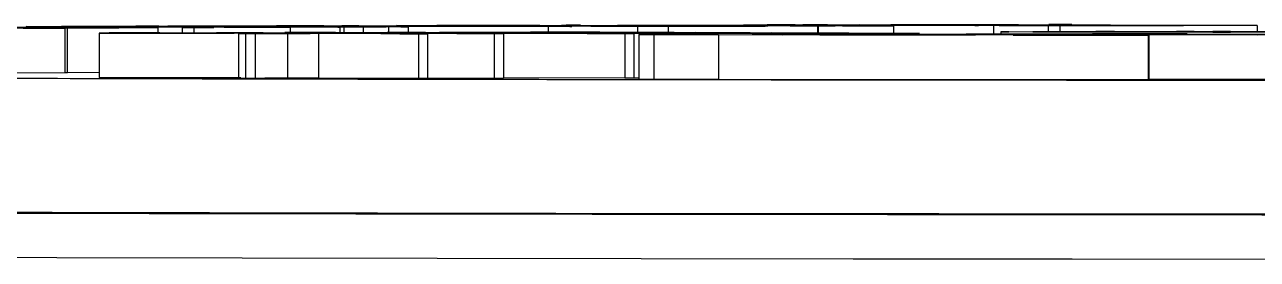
# Model space of a CAD drawing. Header units: millimetres. Extents: x 2160 to 4596, y 811 to 2534.
# Drawn here: x 3267.19 to 3294.91, y 1564.65 to 1569.94 of the extents above; entities that cross this region are included whole.
import ezdxf

# ---------------------------------------------------------------- set-up
doc = ezdxf.new("R2010")
doc.units = ezdxf.units.MM

msp = doc.modelspace()

# ---------------------------------------------------------------- linework, layer by layer
at = {"color": 7, "linetype": 'Continuous', "lineweight": 25}
for p, q in [((3285.968, 1569.935), (3290.586, 1569.941)), ((3290.264, 1569.939), (3293.912, 1569.925)), ((3290.738, 1569.94), (3290.466, 1569.94)), ((3290.466, 1569.94), (3290.466, 1569.938)), ((3290.586, 1569.941), (3290.738, 1569.94)), ((3290.738, 1569.94), (3290.738, 1569.937)), ((3268.149, 1569.863), (3262.41, 1569.88)), ((3262.578, 1569.882), (3268.315, 1569.865)), ((3271.24, 1569.879), (3264.904, 1569.888)), ((3265.338, 1569.889), (3271.673, 1569.881)), ((3268.09, 1569.863), (3266.335, 1569.853)), ((3269.288, 1569.893), (3267.217, 1569.896)), ((3267.217, 1569.896), (3267.217, 1569.887)), ((3267.647, 1569.898), (3267.653, 1569.898)), ((3267.707, 1569.863), (3267.797, 1569.863)), ((3267.797, 1569.863), (3268.09, 1569.863)), ((3268.09, 1569.863), (3268.09, 1568.863)), ((3270.185, 1569.872), (3268.149, 1569.863)), ((3268.149, 1568.863), (3268.149, 1569.863)), ((3268.315, 1569.865), (3269.097, 1569.869)), ((3268.34, 1569.897), (3269.749, 1569.895)), ((3268.379, 1569.9), (3268.379, 1569.897)), ((3269.191, 1569.872), (3268.638, 1569.875)), ((3268.638, 1569.875), (3268.864, 1569.875)), ((3268.638, 1569.875), (3268.638, 1569.867)), ((3268.864, 1569.875), (3270.185, 1569.872)), ((3268.866, 1569.746), (3268.907, 1569.749)), ((3268.866, 1569.746), (3268.866, 1568.746)), ((3269.084, 1569.754), (3269.531, 1569.758)), ((3270.23, 1569.753), (3269.084, 1569.754)), ((3269.492, 1569.891), (3269.244, 1569.891)), ((3269.244, 1569.891), (3269.4, 1569.891)), ((3269.244, 1569.891), (3269.244, 1569.884)), ((3269.288, 1569.893), (3269.288, 1569.891)), ((3271.059, 1569.895), (3269.492, 1569.891)), ((3269.492, 1569.891), (3269.492, 1569.884)), ((3269.531, 1569.758), (3272.729, 1569.746)), ((3270.185, 1569.872), (3270.185, 1569.755)), ((3271.902, 1569.748), (3270.23, 1569.753)), ((3270.409, 1569.907), (3271.399, 1569.909)), ((3270.638, 1569.906), (3270.409, 1569.907)), ((3270.621, 1569.895), (3270.81, 1569.895)), ((3270.85, 1569.907), (3270.638, 1569.906)), ((3270.729, 1569.876), (3271.352, 1569.878)), ((3270.995, 1569.875), (3270.729, 1569.876)), ((3270.729, 1569.876), (3270.729, 1569.753)), ((3270.81, 1569.895), (3271.059, 1569.895)), ((3273.159, 1569.883), (3270.995, 1569.875)), ((3270.995, 1569.875), (3270.995, 1569.752)), ((3271.059, 1569.895), (3271.059, 1569.882)), ((3271.24, 1569.879), (3271.24, 1569.878)), ((3271.399, 1569.909), (3275.838, 1569.905)), ((3275.344, 1569.904), (3271.47, 1569.907)), ((3271.501, 1569.756), (3271.925, 1569.759)), ((3272.552, 1569.755), (3271.501, 1569.756)), ((3271.501, 1569.756), (3271.501, 1569.751)), ((3271.925, 1569.759), (3274.797, 1569.749)), ((3271.999, 1569.739), (3271.999, 1568.739)), ((3273.61, 1569.742), (3272.046, 1569.747)), ((3272.369, 1569.735), (3272.156, 1569.735)), ((3272.156, 1569.735), (3272.156, 1568.735)), ((3272.157, 1569.888), (3272.263, 1569.889)), ((3274.272, 1569.886), (3272.157, 1569.888)), ((3272.271, 1569.881), (3272.893, 1569.883)), ((3272.369, 1569.735), (3272.369, 1568.736)), ((3274.442, 1569.749), (3272.552, 1569.755)), ((3272.552, 1569.755), (3272.552, 1569.747)), ((3272.729, 1569.746), (3274.442, 1569.749)), ((3272.848, 1569.912), (3274.474, 1569.916)), ((3273.077, 1569.912), (3272.848, 1569.912)), ((3272.848, 1569.912), (3272.848, 1569.908)), ((3272.893, 1569.899), (3272.893, 1569.883)), ((3272.893, 1569.883), (3273.159, 1569.883)), ((3273.035, 1569.761), (3273.479, 1569.764)), ((3274.178, 1569.76), (3273.035, 1569.761)), ((3273.035, 1569.761), (3273.035, 1569.755)), ((3273.289, 1569.912), (3273.077, 1569.912)), ((3273.077, 1569.912), (3273.077, 1569.908)), ((3273.109, 1568.739), (3273.109, 1569.739)), ((3273.159, 1569.883), (3273.159, 1569.762)), ((3274.951, 1569.747), (3273.238, 1569.745)), ((3273.238, 1569.745), (3275.2, 1569.738)), ((3273.289, 1569.912), (3273.289, 1569.907)), ((3273.479, 1569.764), (3279.839, 1569.742)), ((3276.045, 1569.733), (3273.792, 1569.741)), ((3273.792, 1569.741), (3273.792, 1568.741)), ((3276.652, 1569.907), (3273.913, 1569.913)), ((3273.913, 1569.913), (3273.913, 1569.907)), ((3276.687, 1569.752), (3274.178, 1569.76)), ((3274.178, 1569.76), (3274.178, 1569.751)), ((3274.272, 1569.886), (3274.272, 1569.762)), ((3274.368, 1569.887), (3274.368, 1569.761)), ((3274.474, 1569.916), (3274.703, 1569.916)), ((3274.478, 1569.914), (3279.918, 1569.903)), ((3274.703, 1569.916), (3274.491, 1569.915)), ((3274.491, 1569.915), (3274.491, 1569.914)), ((3274.703, 1569.916), (3274.703, 1569.913)), ((3274.797, 1569.749), (3276.687, 1569.752)), ((3274.803, 1569.888), (3274.803, 1569.76)), ((3277.748, 1569.737), (3274.951, 1569.747)), ((3274.951, 1569.747), (3274.951, 1569.739)), ((3275, 1569.902), (3275.344, 1569.904)), ((3277.196, 1569.75), (3275.305, 1569.747)), ((3275.305, 1569.747), (3276.903, 1569.742)), ((3275.341, 1569.761), (3275.66, 1569.764)), ((3276.202, 1569.76), (3275.341, 1569.761)), ((3275.341, 1569.761), (3275.341, 1569.758)), ((3275.368, 1569.889), (3275.368, 1569.761)), ((3275.546, 1569.918), (3279.476, 1569.926)), ((3276.49, 1569.914), (3275.546, 1569.918)), ((3275.546, 1569.918), (3275.546, 1569.912)), ((3275.66, 1569.764), (3276.402, 1569.763)), ((3275.818, 1569.764), (3275.818, 1569.892)), ((3275.838, 1569.905), (3276.652, 1569.907)), ((3276.25, 1569.735), (3276.045, 1569.733)), ((3276.045, 1569.733), (3276.045, 1568.733)), ((3276.1, 1569.905), (3276.88, 1569.907)), ((3280.781, 1569.744), (3276.202, 1569.76)), ((3276.202, 1569.76), (3276.202, 1569.755)), ((3276.25, 1569.735), (3276.25, 1568.735)), ((3276.402, 1569.763), (3280.124, 1569.768)), ((3276.752, 1569.914), (3276.49, 1569.914)), ((3276.49, 1569.914), (3276.49, 1569.91)), ((3280.596, 1569.766), (3276.52, 1569.761)), ((3276.52, 1569.761), (3277.717, 1569.757)), ((3276.752, 1569.914), (3276.752, 1569.909)), ((3276.88, 1569.907), (3279.353, 1569.902)), ((3278.145, 1569.922), (3277.143, 1569.92)), ((3277.143, 1569.92), (3277.143, 1569.909)), ((3280.684, 1569.738), (3277.196, 1569.75)), ((3277.717, 1569.757), (3281.793, 1569.762)), ((3277.953, 1569.739), (3277.748, 1569.737)), ((3277.748, 1569.737), (3277.748, 1568.737)), ((3277.953, 1569.739), (3277.953, 1568.739)), ((3278.145, 1569.922), (3278.145, 1569.907)), ((3282.266, 1569.761), (3278.19, 1569.755)), ((3278.19, 1569.755), (3279.428, 1569.751)), ((3278.374, 1569.914), (3278.605, 1569.915)), ((3280.443, 1569.909), (3278.374, 1569.914)), ((3278.374, 1569.914), (3278.374, 1569.906)), ((3278.565, 1569.77), (3278.986, 1569.774)), ((3279.615, 1569.77), (3278.565, 1569.77)), ((3278.565, 1569.77), (3278.565, 1569.766)), ((3278.605, 1569.915), (3278.746, 1569.914)), ((3281.402, 1569.916), (3278.773, 1569.922)), ((3279.338, 1569.9), (3278.949, 1569.9)), ((3280.979, 1569.903), (3278.964, 1569.899)), ((3278.964, 1569.899), (3278.964, 1569.773)), ((3278.986, 1569.774), (3286.255, 1569.748)), ((3279.389, 1569.923), (3284.401, 1569.912)), ((3279.428, 1569.751), (3283.504, 1569.756)), ((3279.686, 1569.925), (3279.455, 1569.925)), ((3279.455, 1569.923), (3279.455, 1569.925)), ((3279.476, 1569.926), (3279.686, 1569.925)), ((3280.124, 1569.768), (3279.615, 1569.77)), ((3279.615, 1569.77), (3279.615, 1569.767)), ((3279.686, 1569.925), (3279.686, 1569.923)), ((3283.974, 1569.755), (3279.898, 1569.749)), ((3279.898, 1569.749), (3281.172, 1569.745)), ((3280.04, 1569.906), (3280.163, 1569.907)), ((3281.656, 1569.904), (3280.04, 1569.906)), ((3280.285, 1569.914), (3281.402, 1569.916)), ((3280.674, 1569.91), (3280.443, 1569.909)), ((3280.464, 1569.91), (3280.674, 1569.91)), ((3281.612, 1569.916), (3280.495, 1569.913)), ((3280.495, 1569.913), (3280.495, 1569.91)), ((3280.524, 1569.927), (3280.778, 1569.928)), ((3285.324, 1569.913), (3280.524, 1569.927)), ((3280.524, 1569.927), (3280.524, 1569.921)), ((3280.54, 1569.903), (3280.752, 1569.904)), ((3281.793, 1569.762), (3280.596, 1569.766)), ((3280.596, 1569.761), (3280.596, 1569.766)), ((3280.889, 1569.74), (3280.684, 1569.738)), ((3280.684, 1569.738), (3280.684, 1568.738)), ((3280.752, 1569.904), (3280.979, 1569.903)), ((3280.778, 1569.928), (3288.555, 1569.919)), ((3280.794, 1569.742), (3280.781, 1569.744)), ((3280.889, 1569.74), (3280.889, 1568.74)), ((3280.979, 1569.767), (3280.979, 1569.903)), ((3281.335, 1569.714), (3281.001, 1569.718)), ((3281.001, 1569.718), (3284.222, 1569.713)), ((3281.001, 1569.718), (3281.001, 1568.718)), ((3281.172, 1569.745), (3285.248, 1569.75)), ((3282.794, 1569.714), (3281.335, 1569.714)), ((3281.335, 1569.714), (3281.335, 1568.714)), ((3283.785, 1569.91), (3281.612, 1569.916)), ((3285.025, 1569.911), (3281.656, 1569.904)), ((3281.656, 1569.904), (3281.656, 1569.764)), ((3282.086, 1569.924), (3282.001, 1569.924)), ((3282.001, 1569.924), (3285.578, 1569.913)), ((3288.973, 1569.917), (3282.086, 1569.924)), ((3282.086, 1569.924), (3282.086, 1569.924)), ((3283.504, 1569.756), (3282.266, 1569.761)), ((3282.266, 1569.755), (3282.266, 1569.761)), ((3282.641, 1569.907), (3283.719, 1569.909)), ((3292.456, 1569.7), (3282.794, 1569.714)), ((3282.794, 1569.714), (3282.794, 1568.714)), ((3283.363, 1569.932), (3285.058, 1569.934)), ((3283.548, 1569.931), (3283.363, 1569.932)), ((3283.363, 1569.932), (3283.363, 1569.925)), ((3283.887, 1569.932), (3283.548, 1569.931)), ((3283.548, 1569.931), (3283.548, 1569.925)), ((3283.556, 1569.729), (3287.512, 1569.723)), ((3283.906, 1569.725), (3283.556, 1569.729)), ((3283.556, 1569.729), (3283.556, 1569.714)), ((3283.887, 1569.932), (3283.887, 1569.924)), ((3285.46, 1569.725), (3283.906, 1569.725)), ((3283.906, 1569.714), (3283.906, 1569.725)), ((3285.248, 1569.75), (3283.974, 1569.755)), ((3283.974, 1569.748), (3283.974, 1569.755)), ((3284.222, 1569.713), (3287.268, 1569.722)), ((3288.639, 1569.919), (3284.513, 1569.932)), ((3284.513, 1569.932), (3284.513, 1569.924)), ((3284.767, 1569.932), (3289.138, 1569.919)), ((3285.243, 1569.934), (3284.904, 1569.933)), ((3284.904, 1569.933), (3284.904, 1569.932)), ((3285.031, 1569.911), (3285.025, 1569.911)), ((3285.025, 1569.753), (3285.025, 1569.911)), ((3285.029, 1569.912), (3285.222, 1569.912)), ((3286.727, 1569.913), (3285.031, 1569.911)), ((3285.031, 1569.911), (3285.031, 1569.753)), ((3285.058, 1569.934), (3285.243, 1569.934)), ((3288.116, 1569.721), (3285.069, 1569.712)), ((3285.069, 1569.712), (3288.573, 1569.707)), ((3285.222, 1569.912), (3285.265, 1569.912)), ((3285.243, 1569.934), (3285.243, 1569.93)), ((3287.268, 1569.722), (3285.46, 1569.725)), ((3285.46, 1569.725), (3285.46, 1569.717)), ((3287.1, 1569.744), (3285.72, 1569.749)), ((3285.72, 1569.749), (3285.72, 1569.726)), ((3286.467, 1569.931), (3285.968, 1569.935)), ((3285.968, 1569.935), (3285.968, 1569.928)), ((3286.205, 1569.913), (3286.544, 1569.914)), ((3286.742, 1569.931), (3286.467, 1569.931)), ((3286.467, 1569.931), (3286.467, 1569.927)), ((3286.544, 1569.914), (3286.727, 1569.913)), ((3286.727, 1569.913), (3286.727, 1569.747)), ((3286.742, 1569.931), (3286.742, 1569.926)), ((3287.305, 1569.746), (3287.1, 1569.744)), ((3287.1, 1569.744), (3287.1, 1569.724)), ((3287.305, 1569.723), (3287.305, 1569.746)), ((3287.512, 1569.723), (3290.679, 1569.732)), ((3288.927, 1569.938), (3287.75, 1569.937)), ((3287.75, 1569.937), (3287.75, 1569.923)), ((3291.619, 1569.716), (3288.116, 1569.721)), ((3288.116, 1569.707), (3288.116, 1569.721)), ((3288.32, 1569.93), (3288.592, 1569.931)), ((3289.825, 1569.925), (3288.32, 1569.93)), ((3288.32, 1569.93), (3288.32, 1569.921)), ((3291.203, 1569.73), (3288.36, 1569.722)), ((3288.36, 1569.722), (3291.863, 1569.716)), ((3288.555, 1569.919), (3288.639, 1569.919)), ((3288.573, 1569.707), (3291.619, 1569.716)), ((3288.592, 1569.931), (3288.694, 1569.93)), ((3290.202, 1569.919), (3288.973, 1569.917)), ((3288.973, 1569.917), (3288.973, 1569.727)), ((3290.468, 1569.919), (3289.1, 1569.922)), ((3289.1, 1569.922), (3289.278, 1569.922)), ((3289.1, 1569.922), (3289.1, 1569.919)), ((3289.138, 1569.779), (3289.138, 1569.728)), ((3292.467, 1569.714), (3289.42, 1569.705)), ((3289.42, 1569.705), (3290.833, 1569.703)), ((3291.454, 1569.931), (3289.539, 1569.938)), ((3289.764, 1569.919), (3290.019, 1569.919)), ((3290.096, 1569.925), (3289.825, 1569.925)), ((3289.944, 1569.926), (3290.096, 1569.925)), ((3290.019, 1569.919), (3290.202, 1569.919)), ((3290.096, 1569.925), (3290.096, 1569.919)), ((3290.141, 1569.929), (3291.454, 1569.931)), ((3290.202, 1569.919), (3290.202, 1569.784)), ((3291.606, 1569.93), (3290.293, 1569.929)), ((3294.904, 1569.924), (3290.468, 1569.919)), ((3290.468, 1569.919), (3290.468, 1569.785)), ((3291.203, 1569.73), (3291.203, 1569.717)), ((3291.434, 1569.783), (3291.276, 1569.783)), ((3291.276, 1569.783), (3291.276, 1569.783)), ((3291.276, 1569.783), (3292.013, 1569.783)), ((3291.276, 1569.783), (3291.276, 1569.773)), ((3291.434, 1569.783), (3291.434, 1569.773)), ((3291.54, 1569.776), (3291.54, 1569.773)), ((3293.188, 1569.924), (3291.606, 1569.93)), ((3292.487, 1569.778), (3291.697, 1569.783)), ((3291.697, 1569.783), (3291.697, 1569.773)), ((3291.716, 1569.921), (3292.984, 1569.923)), ((3292.013, 1569.783), (3292.882, 1569.778)), ((3292.125, 1569.737), (3293.33, 1569.736)), ((3292.312, 1569.701), (3292.456, 1569.7)), ((3292.456, 1569.7), (3292.456, 1568.7)), ((3296.535, 1569.708), (3292.467, 1569.714)), ((3292.467, 1569.714), (3292.467, 1568.714)), ((3292.711, 1569.715), (3294.914, 1569.712)), ((3294.303, 1569.774), (3292.803, 1569.774)), ((3292.803, 1569.774), (3292.803, 1569.772)), ((3292.882, 1569.778), (3293.487, 1569.778)), ((3292.908, 1569.778), (3293.487, 1569.778)), ((3292.908, 1569.772), (3292.908, 1569.778)), ((3293.25, 1569.774), (3292.961, 1569.774)), ((3293.25, 1569.783), (3293.092, 1569.783)), ((3293.092, 1569.783), (3293.092, 1569.783)), ((3293.092, 1569.783), (3294.303, 1569.783)), ((3293.092, 1569.783), (3293.092, 1569.778)), ((3293.25, 1569.783), (3293.25, 1569.778)), ((3293.33, 1569.736), (3293.33, 1569.714)), ((3293.487, 1569.778), (3293.487, 1569.782)), ((3293.487, 1569.778), (3293.487, 1569.774)), ((3293.908, 1569.782), (3293.908, 1569.774)), ((3294.303, 1569.783), (3294.145, 1569.783)), ((3294.145, 1569.783), (3294.145, 1569.774)), ((3294.145, 1569.774), (3294.303, 1569.774)), ((3294.303, 1569.783), (3294.303, 1569.783)), ((3294.303, 1569.783), (3294.303, 1569.774)), ((3294.303, 1569.774), (3294.303, 1569.774)), ((3294.303, 1569.773), (3294.303, 1569.774)), ((3294.523, 1569.925), (3294.75, 1569.925)), ((3294.75, 1569.925), (3294.904, 1569.924)), ((3294.904, 1569.924), (3294.904, 1569.785)), ((3266.335, 1568.853), (3268.09, 1568.863)), ((3268.09, 1568.863), (3268.149, 1568.863)), ((3268.149, 1568.863), (3268.866, 1568.866)), ((3272.156, 1568.735), (3272.369, 1568.736)), ((3273.792, 1568.741), (3276.045, 1568.733)), ((3276.045, 1568.733), (3276.25, 1568.735)), ((3276.25, 1568.742), (3277.748, 1568.737)), ((3277.748, 1568.737), (3277.953, 1568.739)), ((3277.953, 1568.747), (3280.684, 1568.738)), ((3280.684, 1568.738), (3280.889, 1568.74)), ((3280.889, 1568.742), (3281.001, 1568.742)), ((3281.001, 1568.718), (3281.335, 1568.714)), ((3281.335, 1568.714), (3282.794, 1568.714)), ((3282.794, 1568.714), (3292.456, 1568.7)), ((3292.456, 1568.714), (3292.467, 1568.714)), ((3292.467, 1568.714), (3296.535, 1568.708))]:
    msp.add_line(p, q, dxfattribs=at)
at = {"color": 7, "linetype": 'Continuous', "lineweight": 25, "flags": 128}
for points in [[(3296.722, 1569.779), (3296.537, 1569.776), (3295.998, 1569.774), (3295.159, 1569.772), (3294.102, 1569.771), (3292.93, 1569.77), (3291.758, 1569.771), (3290.701, 1569.772), (3289.862, 1569.774), (3289.323, 1569.776), (3289.138, 1569.779), (3289.323, 1569.781), (3289.862, 1569.783), (3290.701, 1569.785), (3291.758, 1569.786), (3292.93, 1569.787), (3294.102, 1569.786), (3295.159, 1569.785), (3295.998, 1569.783), (3296.537, 1569.781), (3296.722, 1569.779)], [(3295.901, 1569.779), (3295.722, 1569.776), (3295.206, 1569.774), (3294.416, 1569.773), (3293.446, 1569.772), (3292.414, 1569.772), (3291.444, 1569.773), (3290.654, 1569.774), (3290.138, 1569.776), (3289.959, 1569.779), (3290.138, 1569.781), (3290.654, 1569.783), (3291.444, 1569.784), (3292.414, 1569.785), (3293.446, 1569.785), (3294.416, 1569.784), (3295.206, 1569.783), (3295.722, 1569.781), (3295.901, 1569.779)], [(3249.045, 1565.816), (3249.09, 1565.811), (3249.446, 1565.8), (3250.156, 1565.789), (3251.217, 1565.779), (3252.623, 1565.768), (3254.368, 1565.758), (3256.442, 1565.748), (3258.836, 1565.739), (3261.537, 1565.73), (3264.532, 1565.721), (3267.806, 1565.713), (3271.343, 1565.705), (3275.125, 1565.698), (3279.133, 1565.691), (3283.348, 1565.686), (3287.748, 1565.68), (3292.311, 1565.676), (3297.015, 1565.672), (3301.836, 1565.669), (3306.751, 1565.666), (3311.734, 1565.664), (3316.761, 1565.663)], [(3241.836, 1564.785), (3242.976, 1564.774), (3244.467, 1564.763), (3246.303, 1564.752), (3248.474, 1564.742), (3250.972, 1564.732), (3253.784, 1564.722), (3256.899, 1564.712), (3260.301, 1564.704), (3263.976, 1564.695), (3267.908, 1564.687), (3272.077, 1564.68), (3276.465, 1564.673), (3281.053, 1564.667), (3285.82, 1564.662), (3290.744, 1564.657), (3295.803, 1564.653), (3300.973, 1564.65), (3306.232, 1564.648)]]:
    msp.add_lwpolyline(points, dxfattribs=at)
at = {"color": 7, "linetype": 'Continuous', "lineweight": 25}
for points, knots in [([(3289.539, 1569.938), (3289.508, 1569.938), (3289.455, 1569.938), (3289.339, 1569.938), (3289.21, 1569.938), (3289.066, 1569.938), (3288.971, 1569.938), (3288.927, 1569.938)], [0, 0, 0, 0, 0.2422509, 0.3981104, 0.5540249, 0.7912917, 1, 1, 1, 1]), ([(3290.191, 1569.939), (3290.191, 1569.939), (3290.183, 1569.939), (3290.201, 1569.939), (3290.239, 1569.939), (3290.264, 1569.939)], [0, 0, 0, 0, 0.006784, 0.3662, 1, 1, 1, 1]), ([(3290.466, 1569.94), (3290.397, 1569.94), (3290.296, 1569.94), (3290.236, 1569.94), (3290.217, 1569.94)], [0, 0, 0, 0, 0.687811, 1, 1, 1, 1]), ([(3267.156, 1569.862), (3267.211, 1569.862), (3267.301, 1569.862), (3267.432, 1569.862), (3267.535, 1569.862), (3267.635, 1569.862), (3267.678, 1569.862), (3267.707, 1569.863)], [0, 0, 0, 0, 0.238273, 0.386342, 0.535522, 0.694283, 1, 1, 1, 1]), ([(3267.217, 1569.896), (3267.246, 1569.896), (3267.303, 1569.897), (3267.408, 1569.897), (3267.475, 1569.897), (3267.515, 1569.897), (3267.52, 1569.897)], [0, 0, 0, 0, 0.25202, 0.504232, 0.940351, 1, 1, 1, 1]), ([(3267.52, 1569.897), (3267.552, 1569.897), (3267.609, 1569.897), (3267.653, 1569.897), (3267.651, 1569.898), (3267.651, 1569.898)], [0, 0, 0, 0, 0.544636, 0.977907, 1, 1, 1, 1]), ([(3267.662, 1569.899), (3267.707, 1569.899), (3267.795, 1569.9), (3268.013, 1569.9), (3268.119, 1569.901)], [0, 0, 0, 0, 0.517516, 1, 1, 1, 1]), ([(3268.379, 1569.9), (3268.269, 1569.9), (3268.092, 1569.899), (3268.001, 1569.898), (3268.033, 1569.898), (3268.161, 1569.897), (3268.285, 1569.897), (3268.34, 1569.897)], [0, 0, 0, 0, 0.329126, 0.528564, 0.696809, 0.865433, 1, 1, 1, 1]), ([(3268.119, 1569.901), (3268.347, 1569.901), (3268.746, 1569.902), (3269.556, 1569.903), (3270.63, 1569.903), (3272.006, 1569.902), (3272.965, 1569.901), (3273.457, 1569.9)], [0, 0, 0, 0, 0.169563, 0.297883, 0.425995, 0.705761, 1, 1, 1, 1]), ([(3272.893, 1569.899), (3272.327, 1569.899), (3271.482, 1569.901), (3270.312, 1569.902), (3269.576, 1569.902), (3269.009, 1569.901), (3268.624, 1569.901), (3268.447, 1569.9), (3268.379, 1569.9)], [0, 0, 0, 0, 0.399545, 0.597137, 0.733747, 0.835099, 0.936852, 1, 1, 1, 1]), ([(3272.046, 1569.747), (3271.715, 1569.747), (3271.053, 1569.747), (3269.98, 1569.746), (3269.264, 1569.746), (3268.866, 1569.746)], [0, 0, 0, 0, 0.30739, 0.614857, 1, 1, 1, 1]), ([(3268.907, 1569.749), (3269.021, 1569.749), (3269.517, 1569.748), (3270.599, 1569.748), (3271.484, 1569.748), (3271.902, 1569.748)], [0, 0, 0, 0, 0.135558, 0.592517, 1, 1, 1, 1]), ([(3269.097, 1569.869), (3269.219, 1569.87), (3269.348, 1569.87), (3269.301, 1569.871), (3269.299, 1569.871)], [0, 0, 0, 0, 0.946889, 1, 1, 1, 1]), ([(3269.4, 1569.891), (3269.442, 1569.892), (3269.515, 1569.892), (3269.54, 1569.892), (3269.509, 1569.893), (3269.422, 1569.893), (3269.335, 1569.893), (3269.288, 1569.893)], [0, 0, 0, 0, 0.249315, 0.4358137, 0.6227966, 0.7970359, 1, 1, 1, 1]), ([(3269.749, 1569.895), (3269.821, 1569.894), (3269.938, 1569.894), (3270.135, 1569.894), (3270.297, 1569.894), (3270.472, 1569.894), (3270.563, 1569.895), (3270.621, 1569.895)], [0, 0, 0, 0, 0.257237, 0.420431, 0.584481, 0.733875, 1, 1, 1, 1]), ([(3271.47, 1569.907), (3271.41, 1569.907), (3271.288, 1569.907), (3271.101, 1569.907), (3270.951, 1569.907), (3270.88, 1569.907), (3270.85, 1569.907)], [0, 0, 0, 0, 0.2772639, 0.5575672, 0.817889, 1, 1, 1, 1]), ([(3271.352, 1569.878), (3271.389, 1569.878), (3271.444, 1569.878), (3271.443, 1569.879), (3271.396, 1569.879), (3271.32, 1569.879), (3271.264, 1569.879), (3271.24, 1569.879)], [0, 0, 0, 0, 0.3520414, 0.5318269, 0.7130337, 0.8778643, 1, 1, 1, 1]), ([(3271.673, 1569.881), (3271.726, 1569.881), (3271.81, 1569.881), (3271.943, 1569.881), (3272.055, 1569.881), (3272.173, 1569.881), (3272.233, 1569.881), (3272.271, 1569.881)], [0, 0, 0, 0, 0.247687, 0.39562, 0.54446, 0.717172, 1, 1, 1, 1]), ([(3272.007, 1569.739), (3272.024, 1569.74), (3272.064, 1569.74), (3272.276, 1569.741), (3272.444, 1569.741), (3272.493, 1569.742)], [0, 0, 0, 0, 0.357282, 0.813025, 1, 1, 1, 1]), ([(3272.156, 1569.735), (3272.105, 1569.736), (3272.022, 1569.737), (3272.018, 1569.738), (3272.016, 1569.739)], [0, 0, 0, 0, 0.6302091, 1, 1, 1, 1]), ([(3272.263, 1569.889), (3272.577, 1569.889), (3273.137, 1569.888), (3273.916, 1569.888), (3274.516, 1569.888), (3274.873, 1569.889), (3275.03, 1569.889), (3275.077, 1569.89)], [0, 0, 0, 0, 0.327037, 0.582977, 0.7546195, 0.9267447, 1, 1, 1, 1]), ([(3273.109, 1569.739), (3273.003, 1569.739), (3272.79, 1569.738), (3272.569, 1569.737), (3272.441, 1569.736), (3272.369, 1569.735)], [0, 0, 0, 0, 0.308082, 0.61489, 1, 1, 1, 1]), ([(3272.493, 1569.742), (3272.622, 1569.742), (3272.904, 1569.742), (3273.298, 1569.742), (3273.533, 1569.742), (3273.61, 1569.742)], [0, 0, 0, 0, 0.360389, 0.789524, 1, 1, 1, 1]), ([(3275.077, 1569.89), (3275.161, 1569.89), (3275.317, 1569.89), (3275.327, 1569.892), (3275.094, 1569.894), (3274.301, 1569.896), (3273.432, 1569.898), (3272.893, 1569.899)], [0, 0, 0, 0, 0.097711, 0.183041, 0.35825, 0.602223, 1, 1, 1, 1]), ([(3273.792, 1569.741), (3273.686, 1569.741), (3273.526, 1569.74), (3273.291, 1569.74), (3273.17, 1569.74), (3273.109, 1569.739)], [0, 0, 0, 0, 0.498374, 0.749082, 1, 1, 1, 1]), ([(3273.913, 1569.913), (3273.875, 1569.913), (3273.807, 1569.913), (3273.682, 1569.913), (3273.549, 1569.913), (3273.41, 1569.913), (3273.329, 1569.913), (3273.289, 1569.912)], [0, 0, 0, 0, 0.208612, 0.37176, 0.536244, 0.765787, 1, 1, 1, 1]), ([(3273.457, 1569.9), (3273.968, 1569.899), (3274.901, 1569.898), (3275.626, 1569.895), (3275.859, 1569.892), (3275.771, 1569.89), (3275.502, 1569.89), (3275.368, 1569.889)], [0, 0, 0, 0, 0.329821, 0.602198, 0.751389, 0.876805, 1, 1, 1, 1]), ([(3274.368, 1569.887), (3274.322, 1569.887), (3274.233, 1569.887), (3274.222, 1569.886), (3274.259, 1569.886), (3274.272, 1569.886)], [0, 0, 0, 0, 0.406204, 0.795736, 1, 1, 1, 1]), ([(3274.491, 1569.915), (3274.439, 1569.915), (3274.364, 1569.915), (3274.316, 1569.915), (3274.326, 1569.914), (3274.379, 1569.914), (3274.443, 1569.914), (3274.478, 1569.914)], [0, 0, 0, 0, 0.327317, 0.476421, 0.626546, 0.796314, 1, 1, 1, 1]), ([(3274.803, 1569.888), (3274.765, 1569.888), (3274.689, 1569.888), (3274.538, 1569.888), (3274.436, 1569.888), (3274.368, 1569.887)], [0, 0, 0, 0, 0.2516063, 0.5032378, 1, 1, 1, 1]), ([(3275.368, 1569.889), (3275.328, 1569.889), (3275.248, 1569.889), (3275.063, 1569.888), (3274.907, 1569.888), (3274.803, 1569.888)], [0, 0, 0, 0, 0.250844, 0.502068, 1, 1, 1, 1]), ([(3275.745, 1569.898), (3275.516, 1569.898), (3275.136, 1569.899), (3274.939, 1569.9), (3274.965, 1569.901), (3274.97, 1569.901)], [0, 0, 0, 0, 0.543092, 0.902457, 1, 1, 1, 1]), ([(3275.2, 1569.738), (3275.29, 1569.738), (3275.471, 1569.737), (3275.811, 1569.736), (3276.09, 1569.735), (3276.25, 1569.735)], [0, 0, 0, 0, 0.297034, 0.594269, 1, 1, 1, 1]), ([(3276.271, 1569.899), (3276.08, 1569.9), (3275.77, 1569.9), (3275.546, 1569.902), (3275.558, 1569.903), (3275.723, 1569.904), (3275.964, 1569.905), (3276.1, 1569.905)], [0, 0, 0, 0, 0.272894, 0.445011, 0.618101, 0.78577, 1, 1, 1, 1]), ([(3278.964, 1569.899), (3278.676, 1569.898), (3278.234, 1569.897), (3277.459, 1569.896), (3276.838, 1569.896), (3276.237, 1569.897), (3275.92, 1569.897), (3275.745, 1569.898)], [0, 0, 0, 0, 0.321782, 0.493409, 0.666308, 0.816214, 1, 1, 1, 1]), ([(3278.949, 1569.9), (3278.698, 1569.899), (3278.329, 1569.898), (3277.671, 1569.898), (3277.14, 1569.898), (3276.661, 1569.899), (3276.389, 1569.899), (3276.271, 1569.899)], [0, 0, 0, 0, 0.331594, 0.48998, 0.648562, 0.847889, 1, 1, 1, 1]), ([(3277.143, 1569.92), (3276.958, 1569.92), (3276.615, 1569.919), (3276.504, 1569.918), (3276.453, 1569.918)], [0, 0, 0, 0, 0.540563, 1, 1, 1, 1]), ([(3276.461, 1569.917), (3276.46, 1569.917), (3276.454, 1569.916), (3276.628, 1569.915), (3276.752, 1569.914)], [0, 0, 0, 0, 0.287101, 1, 1, 1, 1]), ([(3276.903, 1569.742), (3276.993, 1569.742), (3277.174, 1569.741), (3277.514, 1569.74), (3277.793, 1569.739), (3277.953, 1569.739)], [0, 0, 0, 0, 0.29737, 0.594968, 1, 1, 1, 1]), ([(3278.773, 1569.922), (3278.73, 1569.922), (3278.66, 1569.922), (3278.526, 1569.923), (3278.389, 1569.922), (3278.257, 1569.922), (3278.179, 1569.922), (3278.145, 1569.922)], [0, 0, 0, 0, 0.244529, 0.408946, 0.573274, 0.814793, 1, 1, 1, 1]), ([(3278.746, 1569.914), (3278.89, 1569.914), (3279.103, 1569.914), (3279.472, 1569.913), (3279.755, 1569.913), (3280.04, 1569.913), (3280.195, 1569.914), (3280.285, 1569.914)], [0, 0, 0, 0, 0.337772, 0.500301, 0.664443, 0.804956, 1, 1, 1, 1]), ([(3279.455, 1569.925), (3279.392, 1569.925), (3279.303, 1569.924), (3279.25, 1569.924), (3279.261, 1569.924), (3279.311, 1569.924), (3279.363, 1569.923), (3279.389, 1569.923)], [0, 0, 0, 0, 0.358471, 0.509487, 0.66217, 0.836846, 1, 1, 1, 1]), ([(3279.353, 1569.902), (3279.398, 1569.902), (3279.468, 1569.902), (3279.501, 1569.901), (3279.484, 1569.901), (3279.429, 1569.901), (3279.364, 1569.901), (3279.338, 1569.9)], [0, 0, 0, 0, 0.273037, 0.428356, 0.583344, 0.832242, 1, 1, 1, 1]), ([(3279.839, 1569.742), (3279.929, 1569.742), (3280.11, 1569.741), (3280.45, 1569.741), (3280.728, 1569.74), (3280.889, 1569.74)], [0, 0, 0, 0, 0.297034, 0.594269, 1, 1, 1, 1]), ([(3279.918, 1569.903), (3279.975, 1569.903), (3280.059, 1569.903), (3280.201, 1569.903), (3280.314, 1569.903), (3280.43, 1569.903), (3280.501, 1569.903), (3280.54, 1569.903)], [0, 0, 0, 0, 0.300741, 0.442976, 0.585498, 0.770192, 1, 1, 1, 1]), ([(3280.123, 1569.912), (3280.12, 1569.912), (3280.107, 1569.912), (3280.216, 1569.911), (3280.372, 1569.911), (3280.464, 1569.91)], [0, 0, 0, 0, 0.107107, 0.469394, 1, 1, 1, 1]), ([(3280.495, 1569.913), (3280.398, 1569.913), (3280.24, 1569.913), (3280.163, 1569.912), (3280.133, 1569.912)], [0, 0, 0, 0, 0.608426, 1, 1, 1, 1]), ([(3280.163, 1569.907), (3280.43, 1569.906), (3280.964, 1569.906), (3281.732, 1569.906), (3282.311, 1569.906), (3282.552, 1569.907), (3282.641, 1569.907)], [0, 0, 0, 0, 0.3213061, 0.6452902, 0.8696576, 1, 1, 1, 1]), ([(3285.72, 1569.749), (3285.153, 1569.748), (3284.043, 1569.746), (3282.394, 1569.744), (3281.327, 1569.743), (3280.794, 1569.742)], [0, 0, 0, 0, 0.343183, 0.671556, 1, 1, 1, 1]), ([(3283.719, 1569.909), (3283.775, 1569.909), (3283.858, 1569.909), (3283.906, 1569.91), (3283.901, 1569.91), (3283.9, 1569.91)], [0, 0, 0, 0, 0.636816, 0.940157, 1, 1, 1, 1]), ([(3283.893, 1569.91), (3283.877, 1569.91), (3283.852, 1569.91), (3283.804, 1569.91), (3283.785, 1569.91)], [0, 0, 0, 0, 0.614189, 1, 1, 1, 1]), ([(3284.513, 1569.932), (3284.48, 1569.932), (3284.421, 1569.932), (3284.301, 1569.932), (3284.169, 1569.932), (3284.025, 1569.932), (3283.935, 1569.932), (3283.887, 1569.932)], [0, 0, 0, 0, 0.215896, 0.3853283, 0.5559542, 0.7640999, 1, 1, 1, 1]), ([(3284.401, 1569.912), (3284.446, 1569.912), (3284.516, 1569.911), (3284.636, 1569.911), (3284.739, 1569.911), (3284.88, 1569.911), (3284.969, 1569.912), (3285.029, 1569.912)], [0, 0, 0, 0, 0.2536824, 0.4001164, 0.52343, 0.6771969, 1, 1, 1, 1]), ([(3284.667, 1569.932), (3284.666, 1569.932), (3284.658, 1569.932), (3284.684, 1569.932), (3284.728, 1569.932), (3284.763, 1569.932), (3284.767, 1569.932)], [0, 0, 0, 0, 0.044219, 0.379656, 0.916945, 1, 1, 1, 1]), ([(3284.904, 1569.933), (3284.844, 1569.933), (3284.753, 1569.933), (3284.701, 1569.933), (3284.684, 1569.933)], [0, 0, 0, 0, 0.671603, 1, 1, 1, 1]), ([(3285.265, 1569.912), (3285.3, 1569.912), (3285.366, 1569.912), (3285.415, 1569.912), (3285.413, 1569.913), (3285.379, 1569.913), (3285.341, 1569.913), (3285.324, 1569.913)], [0, 0, 0, 0, 0.256868, 0.47724, 0.662008, 0.845558, 1, 1, 1, 1]), ([(3285.578, 1569.913), (3285.615, 1569.913), (3285.675, 1569.913), (3285.796, 1569.913), (3285.905, 1569.913), (3286.049, 1569.913), (3286.14, 1569.913), (3286.205, 1569.913)], [0, 0, 0, 0, 0.239941, 0.39539, 0.551967, 0.684504, 1, 1, 1, 1]), ([(3286.255, 1569.748), (3286.345, 1569.748), (3286.526, 1569.747), (3286.866, 1569.747), (3287.144, 1569.746), (3287.305, 1569.746)], [0, 0, 0, 0, 0.297034, 0.594269, 1, 1, 1, 1]), ([(3287.75, 1569.937), (3287.537, 1569.937), (3287.109, 1569.936), (3286.748, 1569.935), (3286.627, 1569.933), (3286.7, 1569.932), (3286.742, 1569.931)], [0, 0, 0, 0, 0.2488152, 0.5000632, 0.7136426, 1, 1, 1, 1]), ([(3288.694, 1569.93), (3288.816, 1569.93), (3288.989, 1569.929), (3289.327, 1569.929), (3289.59, 1569.929), (3289.87, 1569.929), (3290.048, 1569.929), (3290.141, 1569.929)], [0, 0, 0, 0, 0.375008, 0.532176, 0.663237, 0.825783, 1, 1, 1, 1]), ([(3289.138, 1569.919), (3289.175, 1569.919), (3289.235, 1569.919), (3289.35, 1569.919), (3289.452, 1569.919), (3289.586, 1569.919), (3289.687, 1569.919), (3289.755, 1569.919), (3289.764, 1569.919)], [0, 0, 0, 0, 0.239791, 0.395723, 0.528329, 0.660993, 0.950414, 1, 1, 1, 1]), ([(3289.278, 1569.922), (3289.523, 1569.922), (3290.017, 1569.921), (3290.766, 1569.921), (3291.361, 1569.921), (3291.624, 1569.921), (3291.716, 1569.921)], [0, 0, 0, 0, 0.329191, 0.661633, 0.881808, 1, 1, 1, 1]), ([(3290.293, 1569.929), (3290.174, 1569.928), (3289.984, 1569.928), (3289.799, 1569.928), (3289.731, 1569.927), (3289.771, 1569.926), (3289.879, 1569.926), (3289.944, 1569.926)], [0, 0, 0, 0, 0.253965, 0.40631, 0.559769, 0.73662, 1, 1, 1, 1]), ([(3290.679, 1569.732), (3290.872, 1569.733), (3291.218, 1569.734), (3291.697, 1569.736), (3291.982, 1569.737), (3292.125, 1569.737)], [0, 0, 0, 0, 0.388154, 0.694028, 1, 1, 1, 1]), ([(3290.833, 1569.703), (3290.97, 1569.703), (3291.244, 1569.703), (3291.733, 1569.702), (3292.1, 1569.702), (3292.312, 1569.701)], [0, 0, 0, 0, 0.295972, 0.59215, 1, 1, 1, 1]), ([(3293.33, 1569.736), (3293.127, 1569.736), (3292.721, 1569.735), (3292.164, 1569.733), (3291.658, 1569.732), (3291.355, 1569.731), (3291.203, 1569.73)], [0, 0, 0, 0, 0.281624, 0.563251, 0.781619, 1, 1, 1, 1]), ([(3291.697, 1569.783), (3291.684, 1569.783), (3291.657, 1569.783), (3291.6, 1569.783), (3291.522, 1569.783), (3291.465, 1569.783), (3291.434, 1569.783)], [0, 0, 0, 0, 0.249458, 0.50098, 0.731039, 1, 1, 1, 1]), ([(3291.54, 1569.776), (3291.549, 1569.776), (3291.565, 1569.777), (3291.736, 1569.777), (3291.999, 1569.778), (3292.262, 1569.778), (3292.44, 1569.778), (3292.487, 1569.778)], [0, 0, 0, 0, 0.267946, 0.469277, 0.670405, 0.911995, 1, 1, 1, 1]), ([(3292.803, 1569.774), (3292.614, 1569.774), (3292.31, 1569.774), (3291.942, 1569.774), (3291.713, 1569.774), (3291.563, 1569.775), (3291.548, 1569.776), (3291.54, 1569.776)], [0, 0, 0, 0, 0.3001846, 0.4844442, 0.6359343, 0.7877448, 1, 1, 1, 1]), ([(3291.863, 1569.716), (3292.286, 1569.717), (3293.353, 1569.72), (3295.575, 1569.724), (3298.516, 1569.725), (3300.425, 1569.724), (3301.377, 1569.724)], [0, 0, 0, 0, 0.185716, 0.467958, 0.734859, 1, 1, 1, 1]), ([(3291.987, 1569.776), (3291.998, 1569.776), (3292.014, 1569.777), (3292.209, 1569.778), (3292.428, 1569.778), (3292.67, 1569.778), (3292.837, 1569.778), (3292.908, 1569.778)], [0, 0, 0, 0, 0.330883, 0.501179, 0.670916, 0.859688, 1, 1, 1, 1]), ([(3292.961, 1569.774), (3292.819, 1569.774), (3292.592, 1569.774), (3292.307, 1569.774), (3292.121, 1569.775), (3292.003, 1569.775), (3291.993, 1569.776), (3291.987, 1569.776)], [0, 0, 0, 0, 0.272358, 0.434918, 0.598303, 0.790426, 1, 1, 1, 1]), ([(3301.426, 1569.724), (3300.757, 1569.724), (3299.504, 1569.724), (3297.688, 1569.723), (3295.645, 1569.721), (3293.988, 1569.718), (3293.038, 1569.716), (3292.711, 1569.715)], [0, 0, 0, 0, 0.198997, 0.37265, 0.545625, 0.843257, 1, 1, 1, 1]), ([(3292.984, 1569.923), (3293.044, 1569.923), (3293.142, 1569.923), (3293.226, 1569.923), (3293.259, 1569.924), (3293.245, 1569.924), (3293.208, 1569.924), (3293.188, 1569.924)], [0, 0, 0, 0, 0.300073, 0.489629, 0.647488, 0.805846, 1, 1, 1, 1]), ([(3293.487, 1569.782), (3293.485, 1569.783), (3293.482, 1569.783), (3293.453, 1569.783), (3293.405, 1569.783), (3293.335, 1569.783), (3293.28, 1569.783), (3293.25, 1569.783)], [0, 0, 0, 0, 0.210223, 0.375759, 0.542534, 0.746796, 1, 1, 1, 1]), ([(3293.487, 1569.774), (3293.485, 1569.774), (3293.482, 1569.774), (3293.451, 1569.774), (3293.401, 1569.774), (3293.332, 1569.774), (3293.277, 1569.774), (3293.25, 1569.774)], [0, 0, 0, 0, 0.222894, 0.384836, 0.547319, 0.773072, 1, 1, 1, 1]), ([(3294.145, 1569.783), (3294.1, 1569.783), (3294.036, 1569.783), (3293.965, 1569.783), (3293.928, 1569.783), (3293.91, 1569.783), (3293.909, 1569.783), (3293.908, 1569.782)], [0, 0, 0, 0, 0.364031, 0.510061, 0.655864, 0.843841, 1, 1, 1, 1]), ([(3293.908, 1569.774), (3293.909, 1569.774), (3293.912, 1569.774), (3293.942, 1569.774), (3293.981, 1569.774), (3294.05, 1569.774), (3294.106, 1569.774), (3294.145, 1569.774)], [0, 0, 0, 0, 0.250411, 0.398556, 0.54744, 0.686236, 1, 1, 1, 1]), ([(3293.912, 1569.925), (3293.943, 1569.925), (3293.993, 1569.925), (3294.103, 1569.925), (3294.213, 1569.925), (3294.361, 1569.925), (3294.46, 1569.925), (3294.523, 1569.925)], [0, 0, 0, 0, 0.23968, 0.390629, 0.542071, 0.705503, 1, 1, 1, 1]), ([(3388.991, 1568.814), (3388.943, 1568.81), (3388.836, 1568.802), (3387.967, 1568.789), (3386.486, 1568.776), (3384.31, 1568.762), (3381.48, 1568.749), (3377.966, 1568.736), (3373.812, 1568.724), (3369.068, 1568.712), (3363.807, 1568.702), (3358.115, 1568.693), (3352.092, 1568.686), (3345.869, 1568.68), (3339.504, 1568.675), (3333.151, 1568.672), (3326.812, 1568.67), (3320.545, 1568.669), (3314.278, 1568.67), (3307.939, 1568.672), (3301.587, 1568.675), (3295.221, 1568.68), (3288.998, 1568.686), (3282.975, 1568.693), (3277.283, 1568.702), (3272.022, 1568.712), (3267.278, 1568.724), (3263.124, 1568.736), (3259.61, 1568.749), (3256.78, 1568.762), (3254.605, 1568.776), (3253.123, 1568.789), (3252.252, 1568.802), (3252.145, 1568.81), (3252.097, 1568.814)], [0, 0, 0, 0, 0.023828, 0.053273, 0.084485, 0.115699, 0.147957, 0.180726, 0.213842, 0.247136, 0.28043, 0.313546, 0.346314, 0.378573, 0.409785, 0.440999, 0.470442, 0.499888, 0.529332, 0.558778, 0.58999, 0.621203, 0.653462, 0.68623, 0.719347, 0.752641, 0.785934, 0.819051, 0.851819, 0.884078, 0.915289, 0.946503, 0.975948, 1, 1, 1, 1]), ([(3268.866, 1568.746), (3269.183, 1568.746), (3269.817, 1568.746), (3270.886, 1568.747), (3271.632, 1568.747), (3272.046, 1568.747)], [0, 0, 0, 0, 0.307787, 0.615394, 1, 1, 1, 1]), ([(3272.035, 1568.739), (3272.032, 1568.738), (3272.023, 1568.737), (3272.108, 1568.736), (3272.156, 1568.735)], [0, 0, 0, 0, 0.431539, 1, 1, 1, 1]), ([(3272.369, 1568.736), (3272.416, 1568.736), (3272.508, 1568.737), (3272.707, 1568.738), (3272.949, 1568.739), (3273.109, 1568.739)], [0, 0, 0, 0, 0.251433, 0.502936, 1, 1, 1, 1]), ([(3273.109, 1568.739), (3273.229, 1568.74), (3273.408, 1568.74), (3273.636, 1568.741), (3273.74, 1568.741), (3273.792, 1568.741)], [0, 0, 0, 0, 0.498826, 0.749076, 1, 1, 1, 1]), ([(3242.82, 1565.786), (3243.346, 1565.781), (3244.408, 1565.77), (3246.947, 1565.754), (3250.216, 1565.739), (3254.279, 1565.724), (3259.091, 1565.709), (3264.583, 1565.696), (3270.677, 1565.685), (3277.28, 1565.674), (3284.259, 1565.666), (3291.501, 1565.659), (3298.878, 1565.653), (3303.915, 1565.651), (3306.411, 1565.65)], [0, 0, 0, 0, 0.079959, 0.161371, 0.244142, 0.328893, 0.414217, 0.5, 0.585778, 0.671102, 0.755858, 0.838624, 0.920039, 1, 1, 1, 1])]:
    msp.add_open_spline(points, degree=3, knots=knots, dxfattribs=at)

doc.saveas('drawing.dxf')
